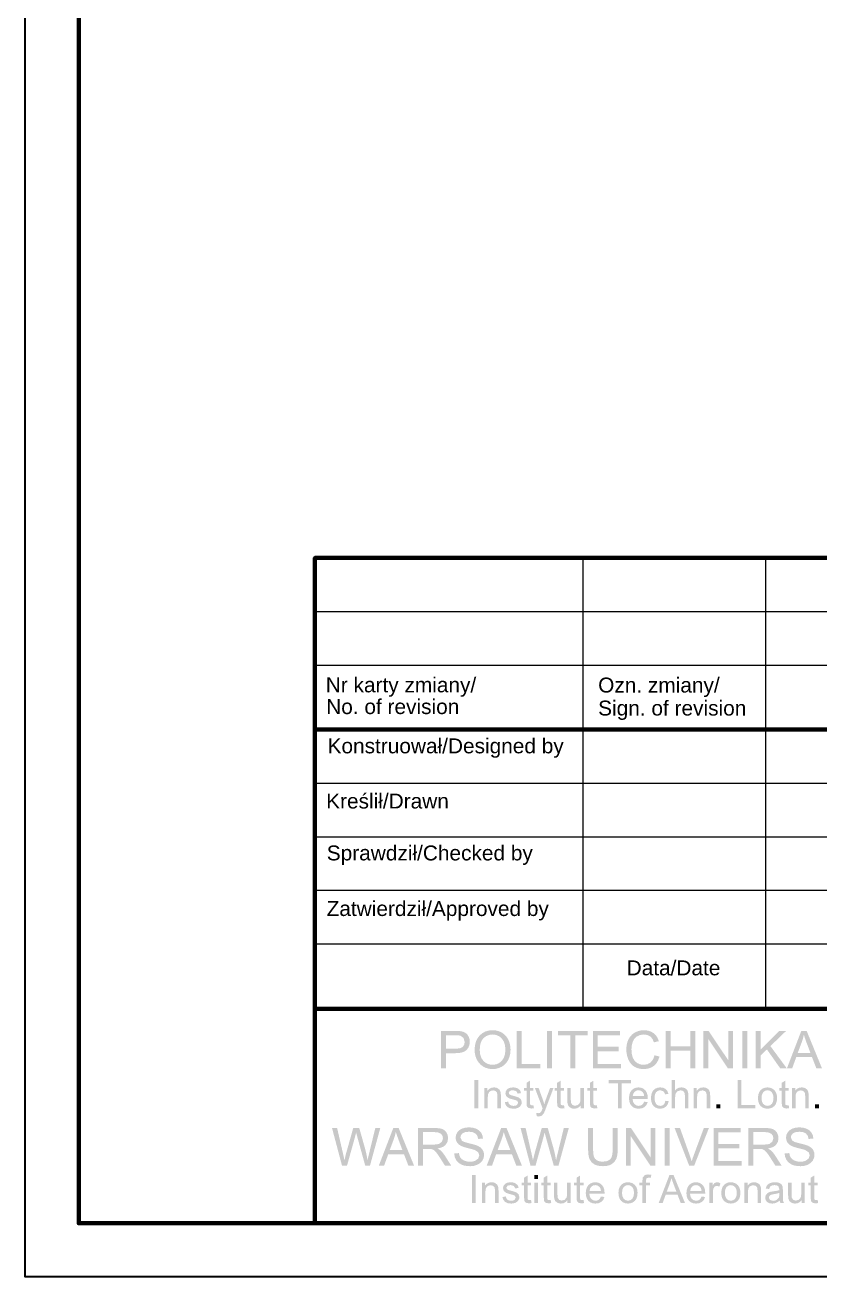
# Paper-space layout 'Układ3' of a CAD drawing. Header units: millimetres. Extents: x 0 to 210, y 0 to 297.
# Drawn here: x 0 to 74.1, y 0 to 116.7 of the extents above; entities that cross this region are included whole.
import ezdxf

# ---------------------------------------------------------------- set-up
doc = ezdxf.new("R2010")
doc.units = ezdxf.units.MM
doc.layers.add('PDF _Geometria', color=7, linetype='Continuous')
doc.layers.add('PDF _Wypełnienia brył', color=7, linetype='Continuous')
doc.styles.get("Standard").update_dxf_attribs({"font": 'arial.ttf'})

psp = doc.layouts.new('Układ3')

# ---------------------------------------------------------------- hatches: boundary and pattern name
at = {"layer": 'PDF _Wypełnienia brył', "transparency": 33554559}
h = psp.add_hatch(color=256, dxfattribs=at)
h.paths.add_polyline_path([(38.771, 19.43), (38.771, 22.93), (40.091, 22.93), (40.399, 22.922), (40.624, 22.897), (40.861, 22.834), (41.056, 22.732), (41.213, 22.588), (41.335, 22.396), (41.416, 22.168), (41.443, 21.918), (41.411, 21.636), (41.316, 21.383), (41.158, 21.161), (40.918, 20.99), (40.576, 20.887), (40.132, 20.853), (39.234, 20.853), (39.234, 19.43)], flags=0)
h.paths.add_polyline_path([(39.234, 21.266), (40.139, 21.266), (40.523, 21.308), (40.776, 21.433), (40.918, 21.635), (40.965, 21.904), (40.853, 22.279), (40.562, 22.486), (40.395, 22.51), (40.129, 22.517), (39.234, 22.517)], flags=0)
h = psp.add_hatch(color=256, dxfattribs=at)
h.paths.add_polyline_path([(41.891, 21.135), (41.921, 21.547), (42.008, 21.912), (42.155, 22.229), (42.359, 22.498), (42.61, 22.714), (42.895, 22.869), (43.214, 22.962), (43.567, 22.992), (43.88, 22.967), (44.171, 22.89), (44.441, 22.761), (44.68, 22.586), (44.877, 22.37), (45.033, 22.114), (45.147, 21.826), (45.216, 21.513), (45.239, 21.176), (45.215, 20.833), (45.143, 20.516), (45.024, 20.223), (44.861, 19.965), (44.658, 19.753), (44.415, 19.586), (44.145, 19.466), (43.862, 19.395), (43.565, 19.371), (43.247, 19.397), (42.953, 19.477), (42.682, 19.609), (42.443, 19.788), (42.247, 20.005), (42.092, 20.261), (41.981, 20.542), (41.914, 20.833)], flags=0)
h.paths.add_polyline_path([(42.369, 21.128), (42.407, 20.736), (42.52, 20.403), (42.708, 20.13), (42.955, 19.928), (43.239, 19.807), (43.563, 19.767), (43.89, 19.808), (44.177, 19.93), (44.422, 20.135), (44.61, 20.414), (44.723, 20.762), (44.761, 21.178), (44.725, 21.578), (44.615, 21.923), (44.438, 22.206), (44.193, 22.417), (43.899, 22.55), (43.57, 22.594), (43.257, 22.556), (42.974, 22.443), (42.722, 22.255), (42.568, 22.058), (42.457, 21.805), (42.391, 21.495)], flags=0)
for points in [[(45.816, 19.43), (45.816, 22.93), (46.28, 22.93), (46.28, 19.843), (48.003, 19.843), (48.003, 19.43)], [(50.804, 19.43), (50.804, 22.517), (49.651, 22.517), (49.651, 22.93), (52.425, 22.93), (52.425, 22.517), (51.267, 22.517), (51.267, 19.43)], [(52.909, 19.43), (52.909, 22.93), (55.44, 22.93), (55.44, 22.517), (53.373, 22.517), (53.373, 21.445), (55.309, 21.445), (55.309, 21.035), (53.373, 21.035), (53.373, 19.843), (55.521, 19.843), (55.521, 19.43)], [(58.658, 20.658), (59.122, 20.541), (58.999, 20.19), (58.823, 19.9), (58.596, 19.669), (58.326, 19.503), (58.018, 19.404), (57.672, 19.371), (57.319, 19.396), (57.011, 19.473), (56.751, 19.6), (56.534, 19.777), (56.354, 20), (56.211, 20.268), (56.109, 20.567), (56.048, 20.88), (56.027, 21.207), (56.051, 21.555), (56.12, 21.873), (56.235, 22.159), (56.395, 22.409), (56.593, 22.615), (56.83, 22.778), (57.096, 22.896), (57.379, 22.966), (57.68, 22.99), (58.011, 22.96), (58.306, 22.871), (58.563, 22.723), (58.778, 22.52), (58.944, 22.27), (59.062, 21.971), (58.606, 21.863), (58.457, 22.193), (58.253, 22.419), (57.991, 22.55), (57.67, 22.594), (57.299, 22.545), (56.994, 22.4), (56.765, 22.174), (56.615, 21.88), (56.532, 21.55), (56.505, 21.209), (56.537, 20.791), (56.634, 20.428), (56.801, 20.138), (57.04, 19.932), (57.326, 19.808), (57.634, 19.767), (57.994, 19.823), (58.293, 19.991), (58.519, 20.27)], [(59.707, 19.43), (59.707, 22.93), (60.17, 22.93), (60.17, 21.493), (61.989, 21.493), (61.989, 22.93), (62.452, 22.93), (62.452, 19.43), (61.989, 19.43), (61.989, 21.08), (60.17, 21.08), (60.17, 19.43)], [(63.218, 19.43), (63.218, 22.93), (63.694, 22.93), (65.532, 20.182), (65.532, 22.93), (65.976, 22.93), (65.976, 19.43), (65.501, 19.43), (63.663, 22.181), (63.663, 19.43)], [(68.094, 19.43), (68.094, 22.93), (68.557, 22.93), (68.557, 21.195), (70.295, 22.93), (70.923, 22.93), (69.454, 21.512), (70.987, 19.43), (70.376, 19.43), (69.13, 21.202), (68.557, 20.643), (68.557, 19.43)], [(42.795, 15.719), (42.795, 17.62), (43.085, 17.62), (43.085, 17.35), (43.246, 17.524), (43.447, 17.629), (43.691, 17.663), (43.855, 17.648), (44.006, 17.601), (44.222, 17.44), (44.323, 17.201), (44.341, 16.888), (44.341, 15.719), (44.018, 15.719), (44.018, 16.876), (43.981, 17.169), (43.846, 17.325), (43.622, 17.384), (43.43, 17.351), (43.266, 17.253), (43.155, 17.064), (43.118, 16.757), (43.118, 15.719)], [(44.706, 16.286), (45.025, 16.337), (45.075, 16.167), (45.173, 16.043), (45.321, 15.966), (45.517, 15.941), (45.71, 15.963), (45.846, 16.03), (45.954, 16.243), (45.859, 16.415), (45.743, 16.464), (45.229, 16.608), (45.037, 16.679), (44.829, 16.859), (44.76, 17.116), (44.817, 17.35), (44.976, 17.531), (45.18, 17.624), (45.46, 17.663), (45.67, 17.647), (45.852, 17.599), (46.102, 17.424), (46.17, 17.295), (46.213, 17.13), (45.898, 17.087), (45.773, 17.316), (45.483, 17.398), (45.293, 17.38), (45.166, 17.325), (45.071, 17.153), (45.11, 17.04), (45.234, 16.954), (45.809, 16.789), (45.995, 16.722), (46.208, 16.553), (46.285, 16.278), (46.261, 16.121), (46.19, 15.973), (46.076, 15.847), (45.92, 15.753), (45.731, 15.695), (45.519, 15.676), (45.192, 15.714), (44.953, 15.83), (44.794, 16.021)], [(47.372, 16.007), (47.419, 15.722), (47.175, 15.694), (46.903, 15.749), (46.767, 15.894), (46.737, 16.035), (46.727, 16.276), (46.727, 17.37), (46.491, 17.37), (46.491, 17.62), (46.727, 17.62), (46.727, 18.091), (47.048, 18.285), (47.048, 17.62), (47.372, 17.62), (47.372, 17.37), (47.048, 17.37), (47.048, 16.258), (47.064, 16.081), (47.119, 16.018), (47.231, 15.995)], [(47.673, 14.987), (47.637, 15.289), (47.821, 15.26), (47.993, 15.296), (48.099, 15.397), (48.197, 15.637), (48.226, 15.715), (47.504, 17.62), (47.852, 17.62), (48.248, 16.519), (48.321, 16.304), (48.385, 16.079), (48.446, 16.298), (48.518, 16.512), (48.924, 17.62), (49.247, 17.62), (48.523, 15.687), (48.42, 15.422), (48.342, 15.255), (48.146, 15.022), (47.88, 14.947)], [(50.224, 16.007), (50.271, 15.722), (50.027, 15.694), (49.755, 15.749), (49.619, 15.894), (49.59, 16.035), (49.58, 16.276), (49.58, 17.37), (49.343, 17.37), (49.343, 17.62), (49.58, 17.62), (49.58, 18.091), (49.9, 18.285), (49.9, 17.62), (50.224, 17.62), (50.224, 17.37), (49.9, 17.37), (49.9, 16.258), (49.916, 16.081), (49.972, 16.018), (50.083, 15.995)], [(51.786, 15.719), (51.786, 15.998), (51.62, 15.819), (51.419, 15.712), (51.182, 15.676), (51.019, 15.692), (50.867, 15.74), (50.651, 15.902), (50.552, 16.141), (50.532, 16.442), (50.532, 17.62), (50.855, 17.62), (50.855, 16.566), (50.86, 16.355), (50.874, 16.226), (51.003, 16.025), (51.247, 15.953), (51.519, 16.027), (51.698, 16.229), (51.738, 16.387), (51.752, 16.602), (51.752, 17.62), (52.074, 17.62), (52.074, 15.719)], [(53.283, 16.007), (53.329, 15.722), (53.086, 15.694), (52.814, 15.749), (52.677, 15.894), (52.648, 16.035), (52.638, 16.276), (52.638, 17.37), (52.402, 17.37), (52.402, 17.62), (52.638, 17.62), (52.638, 18.091), (52.959, 18.285), (52.959, 17.62), (53.283, 17.62), (53.283, 17.37), (52.959, 17.37), (52.959, 16.258), (52.975, 16.081), (53.03, 16.018), (53.141, 15.995)], [(55.259, 15.719), (55.259, 18.034), (54.395, 18.034), (54.395, 18.344), (56.475, 18.344), (56.475, 18.034), (55.607, 18.034), (55.607, 15.719)], [(59.664, 16.415), (59.981, 16.374), (59.889, 16.082), (59.714, 15.86), (59.477, 15.722), (59.19, 15.676), (58.947, 15.704), (58.737, 15.789), (58.561, 15.93), (58.43, 16.125), (58.351, 16.369), (58.325, 16.662), (58.35, 16.951), (58.427, 17.201), (58.556, 17.403), (58.737, 17.547), (58.955, 17.634), (59.192, 17.663), (59.473, 17.624), (59.698, 17.506), (59.86, 17.317), (59.951, 17.062), (59.637, 17.013), (59.575, 17.181), (59.478, 17.302), (59.204, 17.398), (58.983, 17.355), (58.808, 17.223), (58.694, 16.998), (58.656, 16.671), (58.693, 16.341), (58.803, 16.115), (58.972, 15.984), (59.186, 15.941), (59.36, 15.97), (59.503, 16.057), (59.607, 16.205)], [(60.257, 15.719), (60.257, 18.344), (60.579, 18.344), (60.579, 17.402), (60.743, 17.547), (60.933, 17.634), (61.149, 17.663), (61.346, 17.642), (61.516, 17.579), (61.649, 17.481), (61.738, 17.35), (61.789, 17.17), (61.806, 16.924), (61.806, 15.719), (61.484, 15.719), (61.484, 16.924), (61.457, 17.133), (61.378, 17.275), (61.252, 17.358), (61.082, 17.386), (60.812, 17.311), (60.633, 17.11), (60.593, 16.959), (60.579, 16.759), (60.579, 15.719)], [(62.297, 15.719), (62.297, 17.62), (62.587, 17.62), (62.587, 17.35), (62.747, 17.524), (62.949, 17.629), (63.192, 17.663), (63.357, 17.648), (63.507, 17.601), (63.724, 17.44), (63.824, 17.201), (63.842, 16.888), (63.842, 15.719), (63.519, 15.719), (63.519, 16.876), (63.482, 17.169), (63.348, 17.325), (63.124, 17.384), (62.932, 17.351), (62.767, 17.253), (62.656, 17.064), (62.619, 16.757), (62.619, 15.719)], [(66.401, 15.719), (66.401, 18.344), (66.748, 18.344), (66.748, 16.029), (68.041, 16.029), (68.041, 15.719)], [(71.156, 16.007), (71.203, 15.722), (70.959, 15.694), (70.687, 15.749), (70.551, 15.894), (70.522, 16.035), (70.512, 16.276), (70.512, 17.37), (70.275, 17.37), (70.275, 17.62), (70.512, 17.62), (70.512, 18.091), (70.832, 18.285), (70.832, 17.62), (71.156, 17.62), (71.156, 17.37), (70.832, 17.37), (70.832, 16.258), (70.848, 16.081), (70.904, 16.018), (71.015, 15.995)], [(71.471, 15.719), (71.471, 17.62), (71.762, 17.62), (71.762, 17.35), (71.922, 17.524), (72.124, 17.629), (72.367, 17.663), (72.531, 17.648), (72.682, 17.601), (72.899, 17.44), (72.999, 17.201), (73.017, 16.888), (73.017, 15.719), (72.694, 15.719), (72.694, 16.876), (72.657, 17.169), (72.523, 17.325), (72.299, 17.384), (72.107, 17.351), (71.942, 17.253), (71.831, 17.064), (71.794, 16.757), (71.794, 15.719)], [(29.532, 10.381), (28.603, 13.881), (29.078, 13.881), (29.69, 11.227), (29.758, 10.87), (29.916, 11.517), (30.582, 13.881), (31.141, 13.881), (31.642, 12.109), (31.73, 11.785), (31.804, 11.47), (31.866, 11.165), (31.914, 10.87), (31.991, 11.226), (32.638, 13.881), (33.103, 13.881), (32.143, 10.381), (31.697, 10.381), (30.885, 13.317), (30.849, 13.458), (30.796, 13.235), (30.747, 13.047), (30.004, 10.381)], [(39.989, 11.505), (40.425, 11.543), (40.477, 11.304), (40.569, 11.111), (40.714, 10.96), (40.922, 10.839), (41.176, 10.762), (41.459, 10.736), (41.709, 10.756), (41.927, 10.815), (42.228, 11.03), (42.328, 11.331), (42.233, 11.617), (41.918, 11.825), (41.691, 11.895), (41.294, 11.994), (40.884, 12.108), (40.619, 12.214), (40.4, 12.361), (40.244, 12.539), (40.153, 12.746), (40.122, 12.976), (40.16, 13.232), (40.273, 13.47), (40.458, 13.673), (40.712, 13.821), (41.017, 13.91), (41.354, 13.94), (41.72, 13.909), (42.039, 13.814), (42.303, 13.66), (42.498, 13.446), (42.621, 13.186), (42.67, 12.895), (42.226, 12.861), (42.147, 13.152), (41.982, 13.363), (41.727, 13.49), (41.373, 13.532), (41.01, 13.493), (40.76, 13.377), (40.616, 13.208), (40.569, 13.007), (40.705, 12.696), (40.946, 12.573), (41.402, 12.446), (41.74, 12.365), (41.998, 12.291), (42.178, 12.224), (42.443, 12.064), (42.629, 11.866), (42.738, 11.634), (42.775, 11.369), (42.735, 11.097), (42.615, 10.841), (42.42, 10.622), (42.154, 10.457), (41.836, 10.355), (41.481, 10.321), (41.181, 10.336), (40.915, 10.382), (40.683, 10.459), (40.397, 10.632), (40.18, 10.875), (40.041, 11.172)], [(47.098, 10.381), (46.17, 13.881), (46.645, 13.881), (47.257, 11.227), (47.325, 10.87), (47.483, 11.517), (48.149, 13.881), (48.708, 13.881), (49.209, 12.109), (49.297, 11.785), (49.371, 11.47), (49.433, 11.165), (49.481, 10.87), (49.558, 11.226), (50.204, 13.881), (50.67, 13.881), (49.71, 10.381), (49.264, 10.381), (48.452, 13.317), (48.416, 13.458), (48.363, 13.235), (48.314, 13.047), (47.571, 10.381)], [(54.757, 13.881), (55.22, 13.881), (55.22, 11.858), (55.207, 11.531), (55.167, 11.251), (55.101, 11.02), (54.933, 10.739), (54.669, 10.514), (54.44, 10.407), (54.168, 10.342), (53.852, 10.321), (53.544, 10.34), (53.276, 10.396), (53.048, 10.49), (52.78, 10.698), (52.601, 10.98), (52.527, 11.221), (52.483, 11.514), (52.468, 11.858), (52.468, 13.881), (52.931, 13.881), (52.931, 11.861), (52.952, 11.464), (53.014, 11.188), (53.13, 10.997), (53.306, 10.856), (53.536, 10.768), (53.812, 10.739), (54.249, 10.797), (54.54, 10.97), (54.661, 11.172), (54.733, 11.469), (54.757, 11.861)], [(55.987, 10.381), (55.987, 13.881), (56.462, 13.881), (58.3, 11.133), (58.3, 13.881), (58.744, 13.881), (58.744, 10.381), (58.269, 10.381), (56.431, 13.131), (56.431, 10.381)], [(61.881, 10.381), (60.525, 13.881), (61.027, 13.881), (61.936, 11.338), (62.037, 11.042), (62.12, 10.765), (62.208, 11.051), (62.309, 11.338), (63.254, 13.881), (63.727, 13.881), (62.357, 10.381)], [(64.152, 10.381), (64.152, 13.881), (66.683, 13.881), (66.683, 13.468), (64.615, 13.468), (64.615, 12.396), (66.551, 12.396), (66.551, 11.985), (64.615, 11.985), (64.615, 10.794), (66.764, 10.794), (66.764, 10.381)], [(70.777, 11.505), (71.214, 11.543), (71.265, 11.304), (71.357, 11.111), (71.503, 10.96), (71.711, 10.839), (71.964, 10.762), (72.248, 10.736), (72.497, 10.756), (72.716, 10.815), (73.017, 11.03), (73.117, 11.331), (73.021, 11.617), (72.706, 11.825), (72.48, 11.895), (72.083, 11.994), (71.673, 12.108), (71.407, 12.214), (71.188, 12.361), (71.033, 12.539), (70.941, 12.746), (70.911, 12.976), (70.948, 13.232), (71.061, 13.47), (71.246, 13.673), (71.5, 13.821), (71.805, 13.91), (72.143, 13.94), (72.509, 13.909), (72.828, 13.814), (73.092, 13.66), (73.286, 13.446), (73.409, 13.186), (73.458, 12.895), (73.014, 12.861), (72.935, 13.152), (72.771, 13.363), (72.516, 13.49), (72.162, 13.532), (71.798, 13.493), (71.548, 13.377), (71.405, 13.208), (71.357, 13.007), (71.493, 12.696), (71.734, 12.573), (72.19, 12.446), (72.528, 12.365), (72.787, 12.291), (72.966, 12.224), (73.232, 12.064), (73.418, 11.866), (73.527, 11.634), (73.563, 11.369), (73.523, 11.097), (73.403, 10.841), (73.208, 10.622), (72.943, 10.457), (72.625, 10.355), (72.269, 10.321), (71.969, 10.336), (71.704, 10.382), (71.472, 10.459), (71.186, 10.632), (70.968, 10.875), (70.83, 11.172)], [(47.149, 7.169), (47.196, 6.884), (46.952, 6.856), (46.68, 6.911), (46.544, 7.056), (46.514, 7.197), (46.505, 7.437), (46.505, 8.531), (46.268, 8.531), (46.268, 8.782), (46.505, 8.782), (46.505, 9.253), (46.825, 9.446), (46.825, 8.782), (47.149, 8.782), (47.149, 8.531), (46.825, 8.531), (46.825, 7.42), (46.841, 7.242), (46.897, 7.18), (47.008, 7.156)], [(48.983, 7.169), (49.029, 6.884), (48.786, 6.856), (48.514, 6.911), (48.377, 7.056), (48.348, 7.197), (48.338, 7.437), (48.338, 8.531), (48.102, 8.531), (48.102, 8.782), (48.338, 8.782), (48.338, 9.253), (48.659, 9.446), (48.659, 8.782), (48.983, 8.782), (48.983, 8.531), (48.659, 8.531), (48.659, 7.42), (48.675, 7.242), (48.73, 7.18), (48.841, 7.156)], [(52.041, 7.169), (52.088, 6.884), (51.844, 6.856), (51.572, 6.911), (51.436, 7.056), (51.406, 7.197), (51.396, 7.437), (51.396, 8.531), (51.16, 8.531), (51.16, 8.782), (51.396, 8.782), (51.396, 9.253), (51.717, 9.446), (51.717, 8.782), (52.041, 8.782), (52.041, 8.531), (51.717, 8.531), (51.717, 7.42), (51.733, 7.242), (51.789, 7.18), (51.9, 7.156)], [(57.531, 6.881), (57.531, 8.531), (57.246, 8.531), (57.246, 8.782), (57.531, 8.782), (57.531, 8.985), (57.565, 9.269), (57.728, 9.472), (57.869, 9.531), (58.057, 9.55), (58.358, 9.518), (58.31, 9.237), (58.12, 9.255), (57.912, 9.192), (57.852, 8.958), (57.852, 8.782), (58.222, 8.782), (58.222, 8.531), (57.852, 8.531), (57.852, 6.881)], [(73.858, 7.169), (73.904, 6.884), (73.661, 6.856), (73.388, 6.911), (73.252, 7.056), (73.223, 7.197), (73.213, 7.437), (73.213, 8.531), (72.977, 8.531), (72.977, 8.782), (73.213, 8.782), (73.213, 9.253), (73.533, 9.446), (73.533, 8.782), (73.858, 8.782), (73.858, 8.531), (73.533, 8.531), (73.533, 7.42), (73.55, 7.242), (73.605, 7.18), (73.716, 7.156)], [(42.572, 6.881), (42.572, 8.782), (42.863, 8.782), (42.863, 8.512), (43.023, 8.686), (43.225, 8.79), (43.468, 8.825), (43.632, 8.809), (43.783, 8.762), (44, 8.601), (44.1, 8.363), (44.118, 8.05), (44.118, 6.881), (43.795, 6.881), (43.795, 8.037), (43.758, 8.331), (43.623, 8.487), (43.4, 8.546), (43.208, 8.513), (43.043, 8.415), (42.932, 8.226), (42.895, 7.919), (42.895, 6.881)], [(44.483, 7.448), (44.802, 7.498), (44.852, 7.329), (44.95, 7.205), (45.098, 7.128), (45.294, 7.103), (45.488, 7.125), (45.624, 7.192), (45.731, 7.405), (45.636, 7.577), (45.521, 7.626), (45.006, 7.77), (44.814, 7.84), (44.607, 8.021), (44.537, 8.277), (44.594, 8.512), (44.753, 8.693), (44.957, 8.786), (45.237, 8.825), (45.447, 8.809), (45.629, 8.761), (45.88, 8.585), (45.948, 8.457), (45.991, 8.292), (45.675, 8.249), (45.55, 8.478), (45.26, 8.56), (45.07, 8.542), (44.943, 8.487), (44.848, 8.315), (44.888, 8.202), (45.011, 8.116), (45.586, 7.95), (45.772, 7.883), (45.985, 7.715), (46.062, 7.439), (46.039, 7.283), (45.967, 7.135), (45.853, 7.009), (45.697, 6.915), (45.508, 6.857), (45.296, 6.838), (44.969, 6.876), (44.73, 6.992), (44.572, 7.183)], [(50.544, 6.881), (50.544, 7.16), (50.378, 6.981), (50.177, 6.873), (49.941, 6.838), (49.778, 6.854), (49.626, 6.902), (49.409, 7.063), (49.31, 7.303), (49.291, 7.604), (49.291, 8.782), (49.613, 8.782), (49.613, 7.728), (49.618, 7.516), (49.633, 7.387), (49.762, 7.187), (50.005, 7.115), (50.277, 7.189), (50.456, 7.391), (50.497, 7.548), (50.51, 7.763), (50.51, 8.782), (50.832, 8.782), (50.832, 6.881)], [(63.771, 6.881), (63.771, 8.782), (64.061, 8.782), (64.061, 8.494), (64.168, 8.662), (64.265, 8.761), (64.473, 8.825), (64.637, 8.799), (64.804, 8.721), (64.693, 8.422), (64.457, 8.492), (64.267, 8.428), (64.147, 8.252), (64.107, 8.072), (64.093, 7.876), (64.093, 6.881)], [(67.035, 6.881), (67.035, 8.782), (67.326, 8.782), (67.326, 8.512), (67.486, 8.686), (67.688, 8.79), (67.931, 8.825), (68.095, 8.809), (68.246, 8.762), (68.463, 8.601), (68.563, 8.363), (68.581, 8.05), (68.581, 6.881), (68.258, 6.881), (68.258, 8.037), (68.221, 8.331), (68.086, 8.487), (67.863, 8.546), (67.671, 8.513), (67.506, 8.415), (67.395, 8.226), (67.358, 7.919), (67.358, 6.881)], [(72.361, 6.881), (72.361, 7.16), (72.195, 6.981), (71.994, 6.873), (71.757, 6.838), (71.594, 6.854), (71.442, 6.902), (71.225, 7.063), (71.127, 7.303), (71.107, 7.604), (71.107, 8.782), (71.43, 8.782), (71.43, 7.728), (71.434, 7.516), (71.449, 7.387), (71.578, 7.187), (71.822, 7.115), (72.094, 7.189), (72.273, 7.391), (72.313, 7.548), (72.327, 7.763), (72.327, 8.782), (72.649, 8.782), (72.649, 6.881)]]:
    psp.add_hatch(color=256, dxfattribs=at).paths.add_polyline_path(points)
h = psp.add_hatch(color=256, dxfattribs=at)
h.paths.add_polyline_path([(70.99, 19.43), (72.334, 22.93), (72.833, 22.93), (74.265, 19.43), (73.738, 19.43), (73.329, 20.49), (71.866, 20.49), (71.481, 19.43)], flags=0)
h.paths.add_polyline_path([(72, 20.868), (73.186, 20.868), (72.821, 21.837), (72.675, 22.239), (72.573, 22.563), (72.492, 22.227), (72.384, 21.894)], flags=0)
h = psp.add_hatch(color=256, dxfattribs=at)
h.paths.add_polyline_path([(57.686, 16.331), (58.019, 16.29), (57.906, 16.031), (57.727, 15.837), (57.484, 15.716), (57.183, 15.676), (56.924, 15.704), (56.703, 15.79), (56.52, 15.932), (56.385, 16.127), (56.304, 16.367), (56.277, 16.654), (56.304, 16.95), (56.386, 17.198), (56.524, 17.398), (56.705, 17.546), (56.918, 17.634), (57.165, 17.663), (57.403, 17.635), (57.611, 17.548), (57.788, 17.404), (57.922, 17.207), (58.003, 16.964), (58.03, 16.673), (58.028, 16.587), (56.61, 16.587), (56.663, 16.311), (56.787, 16.107), (56.966, 15.983), (57.184, 15.941), (57.349, 15.964), (57.487, 16.034), (57.599, 16.155)], flags=0)
h.paths.add_polyline_path([(56.628, 16.852), (57.689, 16.852), (57.648, 17.062), (57.568, 17.212), (57.391, 17.352), (57.168, 17.398), (56.964, 17.361), (56.794, 17.25), (56.677, 17.076)], flags=0)
h = psp.add_hatch(color=256, dxfattribs=at)
h.paths.add_polyline_path([(68.293, 16.67), (68.326, 16.991), (68.424, 17.252), (68.587, 17.452), (68.762, 17.57), (68.962, 17.64), (69.185, 17.663), (69.43, 17.635), (69.644, 17.549), (69.826, 17.406), (69.964, 17.213), (70.047, 16.977), (70.075, 16.697), (70.047, 16.368), (69.964, 16.118), (69.829, 15.932), (69.643, 15.792), (69.424, 15.705), (69.185, 15.676), (68.936, 15.704), (68.72, 15.79), (68.538, 15.932), (68.402, 16.128), (68.32, 16.374)], flags=0)
h.paths.add_polyline_path([(68.624, 16.67), (68.664, 16.35), (68.784, 16.122), (68.964, 15.986), (69.185, 15.941), (69.405, 15.987), (69.584, 16.124), (69.704, 16.354), (69.744, 16.68), (69.703, 16.99), (69.582, 17.214), (69.403, 17.351), (69.185, 17.397), (68.964, 17.351), (68.784, 17.216), (68.664, 16.989)], flags=0)
h = psp.add_hatch(color=256, dxfattribs=at)
h.paths.add_polyline_path([(32.969, 10.381), (34.314, 13.881), (34.813, 13.881), (36.245, 10.381), (35.717, 10.381), (35.309, 11.441), (33.846, 11.441), (33.461, 10.381)], flags=0)
h.paths.add_polyline_path([(33.979, 11.818), (35.166, 11.818), (34.801, 12.787), (34.655, 13.189), (34.552, 13.513), (34.472, 13.177), (34.364, 12.844)], flags=0)
h = psp.add_hatch(color=256, dxfattribs=at)
h.paths.add_polyline_path([(36.622, 10.381), (36.622, 13.881), (38.174, 13.881), (38.586, 13.857), (38.886, 13.785), (39.105, 13.656), (39.275, 13.453), (39.384, 13.202), (39.42, 12.926), (39.36, 12.582), (39.179, 12.298), (38.989, 12.148), (38.741, 12.04), (38.434, 11.973), (38.714, 11.799), (38.911, 11.589), (39.098, 11.333), (39.707, 10.381), (39.124, 10.381), (38.661, 11.109), (38.476, 11.387), (38.327, 11.591), (38.091, 11.825), (37.88, 11.918), (37.623, 11.935), (37.085, 11.935), (37.085, 10.381)], flags=0)
h.paths.add_polyline_path([(37.085, 12.336), (38.081, 12.336), (38.364, 12.352), (38.578, 12.4), (38.85, 12.61), (38.943, 12.926), (38.897, 13.152), (38.761, 13.334), (38.53, 13.454), (38.193, 13.494), (37.085, 13.494)], flags=0)
h = psp.add_hatch(color=256, dxfattribs=at)
h.paths.add_polyline_path([(43.023, 10.381), (44.367, 13.881), (44.866, 13.881), (46.299, 10.381), (45.771, 10.381), (45.363, 11.441), (43.899, 11.441), (43.515, 10.381)], flags=0)
h.paths.add_polyline_path([(44.033, 11.818), (45.219, 11.818), (44.854, 12.787), (44.709, 13.189), (44.606, 13.513), (44.525, 13.177), (44.417, 12.844)], flags=0)
h = psp.add_hatch(color=256, dxfattribs=at)
h.paths.add_polyline_path([(67.411, 10.381), (67.411, 13.881), (68.963, 13.881), (69.374, 13.857), (69.674, 13.785), (69.893, 13.656), (70.063, 13.453), (70.172, 13.202), (70.209, 12.926), (70.149, 12.582), (69.968, 12.298), (69.778, 12.148), (69.53, 12.04), (69.223, 11.973), (69.502, 11.799), (69.7, 11.589), (69.887, 11.333), (70.495, 10.381), (69.913, 10.381), (69.45, 11.109), (69.265, 11.387), (69.115, 11.591), (68.879, 11.825), (68.669, 11.918), (68.411, 11.935), (67.874, 11.935), (67.874, 10.381)], flags=0)
h.paths.add_polyline_path([(67.874, 12.336), (68.87, 12.336), (69.152, 12.352), (69.366, 12.4), (69.638, 12.61), (69.731, 12.926), (69.686, 13.152), (69.55, 13.334), (69.318, 13.454), (68.982, 13.494), (67.874, 13.494)], flags=0)
h = psp.add_hatch(color=256, dxfattribs=at)
h.paths.add_polyline_path([(59.042, 6.881), (60.05, 9.506), (60.425, 9.506), (61.499, 6.881), (61.103, 6.881), (60.797, 7.676), (59.699, 7.676), (59.411, 6.881)], flags=0)
h.paths.add_polyline_path([(59.8, 7.959), (60.69, 7.959), (60.416, 8.686), (60.306, 8.987), (60.229, 9.23), (60.169, 8.978), (60.088, 8.728)], flags=0)
h = psp.add_hatch(color=256, dxfattribs=at)
h.paths.add_polyline_path([(53.658, 7.493), (53.991, 7.452), (53.879, 7.193), (53.699, 6.999), (53.457, 6.878), (53.155, 6.838), (52.896, 6.866), (52.675, 6.951), (52.492, 7.094), (52.357, 7.288), (52.276, 7.529), (52.249, 7.815), (52.276, 8.111), (52.359, 8.36), (52.496, 8.56), (52.677, 8.707), (52.891, 8.796), (53.137, 8.825), (53.376, 8.796), (53.583, 8.71), (53.76, 8.566), (53.894, 8.369), (53.975, 8.125), (54.002, 7.835), (54, 7.749), (52.582, 7.749), (52.635, 7.472), (52.759, 7.269), (52.938, 7.144), (53.157, 7.103), (53.321, 7.126), (53.459, 7.196), (53.572, 7.317)], flags=0)
h.paths.add_polyline_path([(52.6, 8.014), (53.662, 8.014), (53.62, 8.224), (53.54, 8.374), (53.363, 8.514), (53.14, 8.56), (52.936, 8.523), (52.766, 8.412), (52.649, 8.238)], flags=0)
h = psp.add_hatch(color=256, dxfattribs=at)
h.paths.add_polyline_path([(55.295, 7.831), (55.327, 8.153), (55.425, 8.414), (55.588, 8.614), (55.764, 8.731), (55.963, 8.802), (56.186, 8.825), (56.432, 8.796), (56.645, 8.711), (56.827, 8.567), (56.966, 8.375), (57.049, 8.138), (57.076, 7.858), (57.048, 7.53), (56.965, 7.28), (56.83, 7.094), (56.645, 6.954), (56.425, 6.867), (56.186, 6.838), (55.937, 6.866), (55.722, 6.951), (55.54, 7.094), (55.404, 7.289), (55.322, 7.535)], flags=0)
h.paths.add_polyline_path([(55.626, 7.831), (55.666, 7.512), (55.785, 7.283), (55.965, 7.148), (56.186, 7.103), (56.406, 7.148), (56.586, 7.285), (56.705, 7.516), (56.745, 7.842), (56.705, 8.152), (56.584, 8.376), (56.405, 8.513), (56.186, 8.558), (55.965, 8.513), (55.785, 8.378), (55.666, 8.151)], flags=0)
h = psp.add_hatch(color=256, dxfattribs=at)
h.paths.add_polyline_path([(63.037, 7.493), (63.37, 7.452), (63.258, 7.193), (63.078, 6.999), (62.836, 6.878), (62.534, 6.838), (62.275, 6.866), (62.054, 6.951), (61.871, 7.094), (61.736, 7.288), (61.655, 7.529), (61.628, 7.815), (61.655, 8.111), (61.738, 8.36), (61.875, 8.56), (62.056, 8.707), (62.27, 8.796), (62.516, 8.825), (62.755, 8.796), (62.962, 8.71), (63.139, 8.566), (63.273, 8.369), (63.354, 8.125), (63.381, 7.835), (63.379, 7.749), (61.961, 7.749), (62.014, 7.472), (62.138, 7.269), (62.317, 7.144), (62.536, 7.103), (62.7, 7.126), (62.838, 7.196), (62.951, 7.317)], flags=0)
h.paths.add_polyline_path([(61.979, 8.014), (63.041, 8.014), (62.999, 8.224), (62.919, 8.374), (62.742, 8.514), (62.52, 8.56), (62.315, 8.523), (62.145, 8.412), (62.029, 8.238)], flags=0)
h = psp.add_hatch(color=256, dxfattribs=at)
h.paths.add_polyline_path([(64.876, 7.831), (64.909, 8.153), (65.006, 8.414), (65.17, 8.614), (65.345, 8.731), (65.544, 8.802), (65.768, 8.825), (66.013, 8.796), (66.227, 8.711), (66.409, 8.567), (66.547, 8.375), (66.63, 8.138), (66.658, 7.858), (66.63, 7.53), (66.547, 7.28), (66.412, 7.094), (66.226, 6.954), (66.007, 6.867), (65.768, 6.838), (65.518, 6.866), (65.303, 6.951), (65.121, 7.094), (64.985, 7.289), (64.903, 7.535)], flags=0)
h.paths.add_polyline_path([(65.207, 7.831), (65.247, 7.512), (65.367, 7.283), (65.547, 7.148), (65.768, 7.103), (65.987, 7.148), (66.167, 7.285), (66.287, 7.516), (66.326, 7.842), (66.286, 8.152), (66.165, 8.376), (65.986, 8.513), (65.768, 8.558), (65.547, 8.513), (65.367, 8.378), (65.247, 8.151)], flags=0)
h = psp.add_hatch(color=256, dxfattribs=at)
h.paths.add_polyline_path([(70.316, 7.115), (70.14, 6.985), (69.97, 6.9), (69.799, 6.853), (69.616, 6.838), (69.339, 6.876), (69.134, 6.99), (69.008, 7.165), (68.966, 7.382), (69.028, 7.636), (69.195, 7.822), (69.428, 7.928), (69.714, 7.976), (70.053, 8.027), (70.289, 8.087), (70.291, 8.172), (70.199, 8.449), (70.046, 8.531), (69.832, 8.558), (69.634, 8.538), (69.496, 8.478), (69.402, 8.368), (69.336, 8.197), (69.021, 8.24), (69.078, 8.422), (69.163, 8.566), (69.283, 8.676), (69.447, 8.757), (69.648, 8.808), (69.879, 8.825), (70.1, 8.811), (70.275, 8.768), (70.498, 8.623), (70.599, 8.404), (70.615, 8.107), (70.615, 7.677), (70.62, 7.31), (70.634, 7.108), (70.717, 6.881), (70.38, 6.881)], flags=0)
h.paths.add_polyline_path([(70.289, 7.835), (70.07, 7.769), (69.762, 7.713), (69.481, 7.649), (69.354, 7.543), (69.309, 7.391), (69.406, 7.176), (69.693, 7.09), (69.869, 7.11), (70.024, 7.171), (70.237, 7.394), (70.276, 7.53), (70.289, 7.717)], flags=0)

# ---------------------------------------------------------------- linework, layer by layer
at = {"layer": 'PDF _Geometria', "lineweight": 35}
psp.add_lwpolyline([(-0.002, 297), (209.998, 297), (209.998, 0), (-0.002, 0)], close=True, dxfattribs=at)
at = {"layer": 'PDF _Geometria', "lineweight": 70}
for points in [[(4.998, 292), (204.998, 292), (204.998, 5), (4.998, 5)], [(27.016, 4.998), (126.998, 4.998), (192.998, 4.998), (204.998, 4.998)]]:
    psp.add_lwpolyline(points, close=True, dxfattribs=at)
for points in [[(126.998, 50.998), (204.998, 50.998), (204.998, 66.998), (27.016, 66.998), (27.016, 61.998), (27.016, 56.998), (27.016, 50.998)], [(126.998, 30.998), (126.998, 35.998), (126.998, 40.998), (126.998, 45.998), (126.998, 50.998), (27.016, 50.998), (27.016, 45.998), (27.016, 40.998), (27.016, 35.998), (27.016, 30.998), (27.016, 24.998)], [(27.016, 4.998), (27.016, 24.998), (126.998, 24.998), (126.998, 4.998)]]:
    psp.add_lwpolyline(points, dxfattribs=at)
at = {"layer": 'PDF _Geometria', "lineweight": 25}
for points in [[(52.016, 24.998), (52.016, 50.998), (52.016, 66.998)], [(69.016, 24.998), (69.016, 50.998), (69.016, 66.998)], [(27.016, 61.998), (169.975, 61.998)], [(27.016, 56.998), (169.975, 56.998)], [(27.016, 45.998), (126.998, 45.998)], [(27.016, 40.998), (126.998, 40.998)], [(126.998, 35.998), (27.016, 35.998)], [(126.998, 30.998), (27.016, 30.998)]]:
    psp.add_lwpolyline(points, dxfattribs=at)
at = {"layer": 'PDF _Wypełnienia brył', "lineweight": 9, "transparency": 33554559}
for points in [[(48.634, 19.43), (48.634, 22.93), (49.097, 19.43), (49.097, 22.93)], [(66.833, 19.43), (66.833, 22.93), (67.296, 19.43), (67.296, 22.93)], [(41.877, 15.719), (41.877, 18.344), (42.224, 15.719), (42.224, 18.344)], [(64.427, 15.719), (64.427, 16.086), (64.794, 15.719), (64.794, 16.086)], [(73.602, 15.719), (73.602, 16.086), (73.969, 15.719), (73.969, 16.086)], [(59.601, 10.381), (59.601, 13.881), (60.065, 10.381), (60.065, 13.881)], [(41.654, 6.881), (41.654, 9.506), (42.001, 6.881), (42.001, 9.506)], [(47.466, 9.135), (47.466, 9.506), (47.788, 9.135), (47.788, 9.506)], [(47.466, 6.881), (47.466, 8.782), (47.788, 6.881), (47.788, 8.782)]]:
    psp.add_solid(points, dxfattribs=at)

# ---------------------------------------------------------------- texts
for s, height, p in [('Nr karty zmiany/', 1.38947, (28.022, 54.476)), ('Ozn. zmiany/', 1.38947, (53.403, 54.459)), ('No. of revision', 1.38947, (28.061, 52.451)), ('Sign. of revision', 1.38947, (53.402, 52.315)), ('Konstruował/Designed by', 1.38947, (28.188, 48.793)), ('Kreślił/Drawn', 1.38947, (28.059, 43.652)), ('Sprawdził/Checked by', 1.38947, (28.115, 38.813)), ('Zatwierdził/Approved by', 1.38947, (28.099, 33.633)), ('Data/Date', 1.3895, (56.057, 28.106))]:
    psp.add_text(s, height=height).set_placement(p)

doc.saveas('drawing.dxf')
